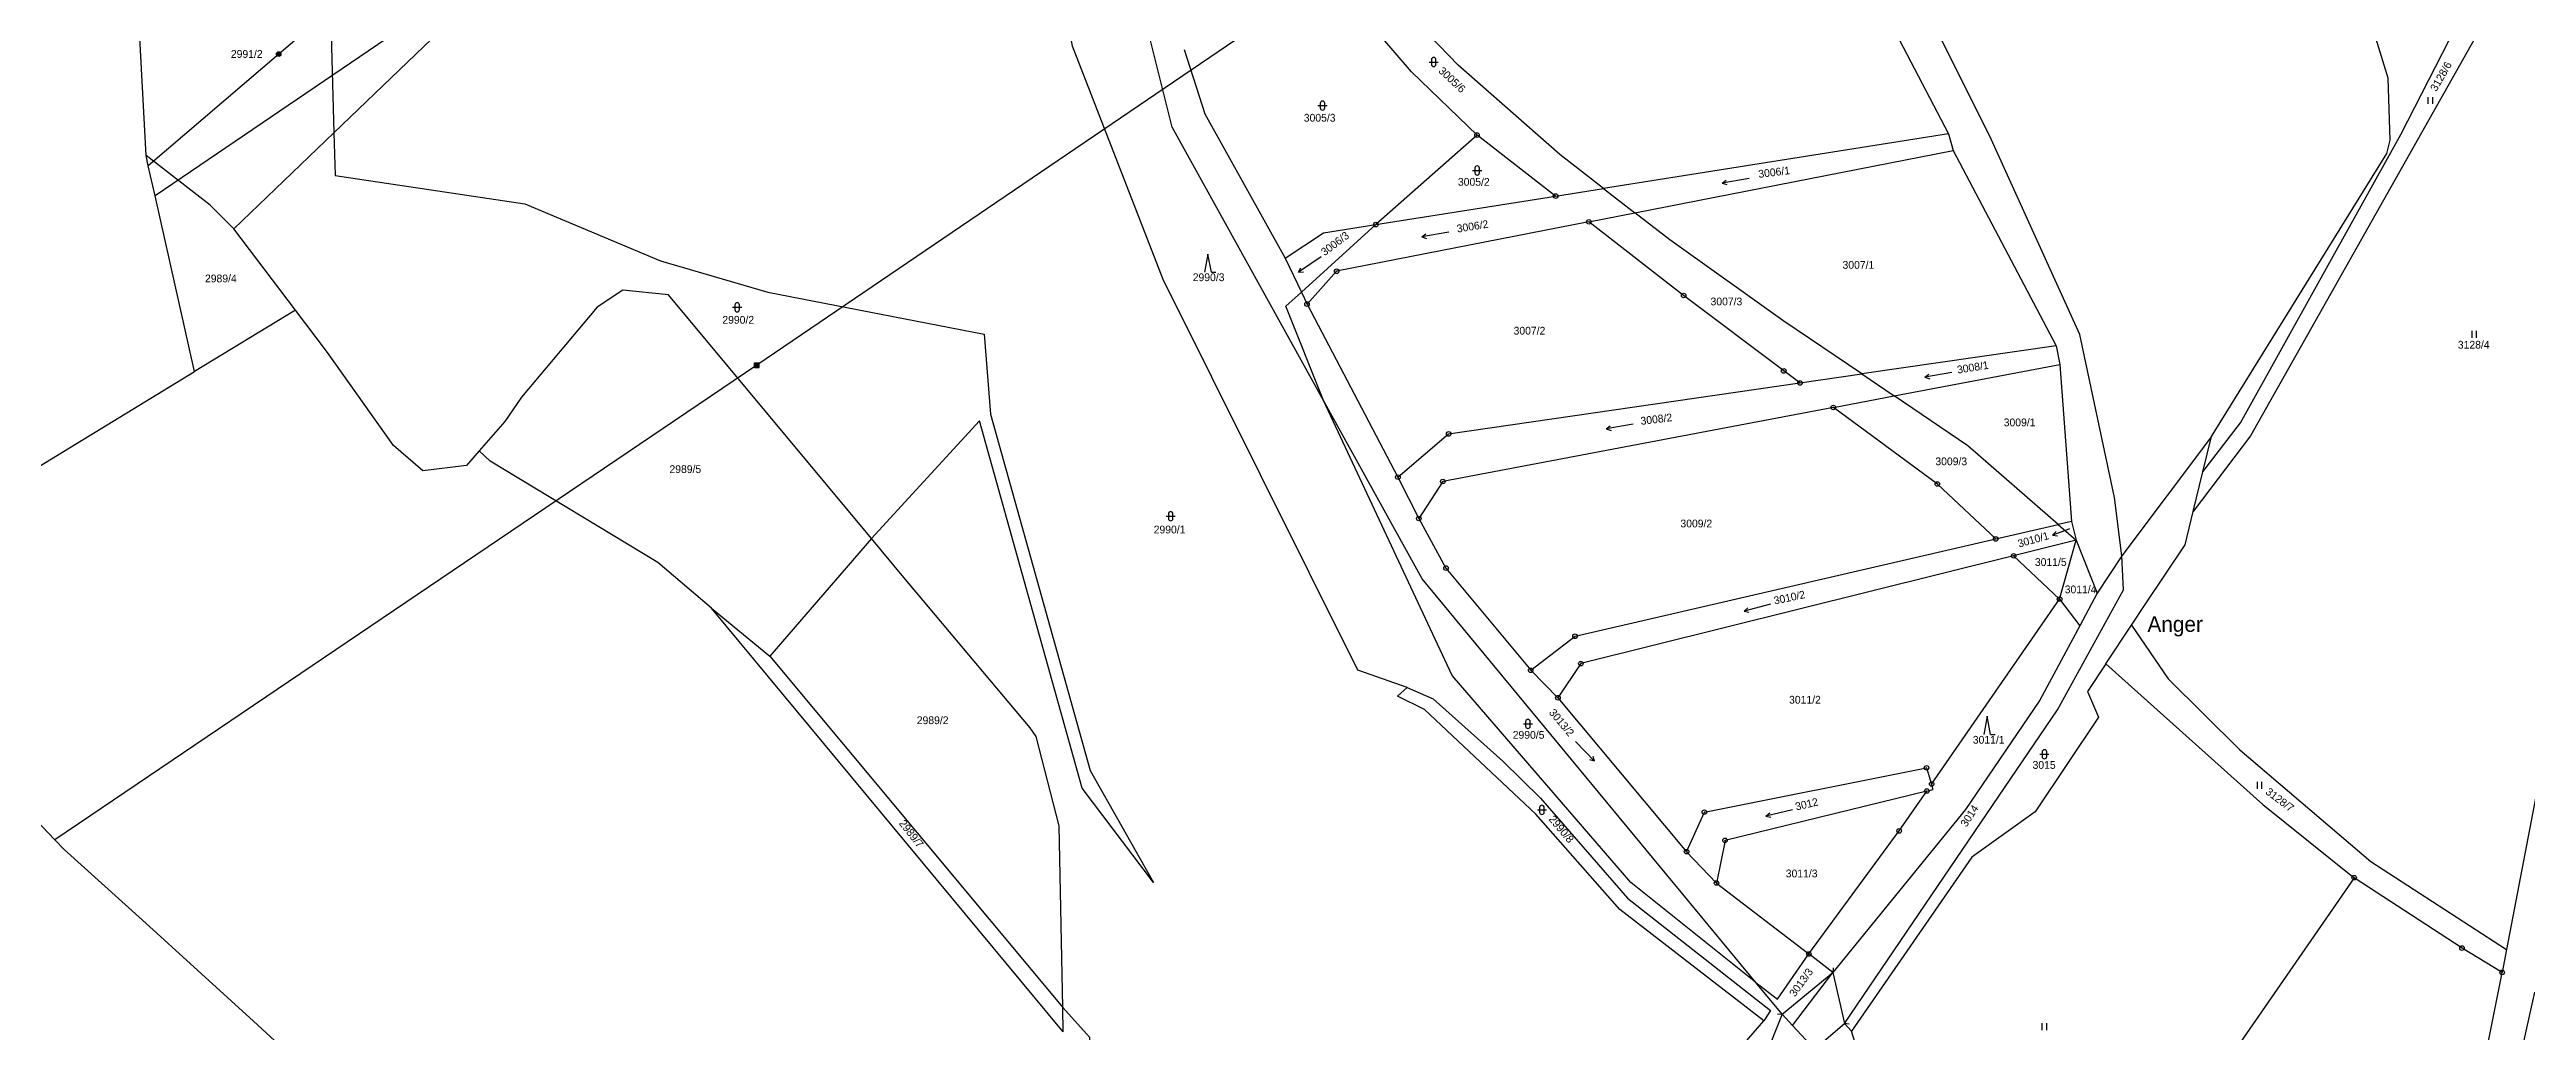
# Model space of a CAD drawing. Extents: x -784124 to -780570, y -980818 to -976926.
# Drawn here: x -783306 to -782763, y -977506 to -977291 of the extents above; entities that cross this region are included whole.
import ezdxf
from ezdxf.enums import TextEntityAlignment as Align

# ---------------------------------------------------------------- set-up
doc = ezdxf.new("R2010")
doc.units = 0
doc.header["$LTSCALE"] = 3.138375
doc.header["$MEASUREMENT"] = 0
doc.linetypes.add('0_205_2', pattern=[0])
doc.linetypes.add('2_6_59_2', pattern=[0])
for name, color, linetype in [('1006', 1, 'CONTINUOUS'), ('1029', 1, 'CONTINUOUS'), ('105', 1, 'CONTINUOUS'), ('18', 1, 'CONTINUOUS'), ('20500', 1, 'CONTINUOUS'), ('20502', 1, 'CONTINUOUS'), ('21800', 1, 'CONTINUOUS'), ('21900', 1, 'CONTINUOUS'), ('21999', 1, 'CONTINUOUS'), ('306', 1, 'CONTINUOUS'), ('308', 1, 'CONTINUOUS'), ('316', 1, 'CONTINUOUS'), ('420', 1, 'CONTINUOUS'), ('601', 1, 'CONTINUOUS'), ('602', 1, 'CONTINUOUS'), ('60502', 1, 'CONTINUOUS'), ('802', 1, 'CONTINUOUS')]:
    doc.layers.add(name, color=color, linetype=linetype)

# ---------------------------------------------------------------- blocks, each defined once
blk = doc.blocks.new('1029$1')
at = {"layer": '1029', "color": 6, "linetype": 'Continuous'}
for p, q in [((0, 3), (-0.5, 2)), ((0, 0), (0, 3)), ((0, 3), (0.5, 2))]:
    blk.add_line(p, q, dxfattribs=at)
blk = doc.blocks.new('3_16$5')
at = {"layer": '316', "color": 255, "linetype": 'Continuous'}
for p, q in [((-1, 1), (1, 1)), ((-0.5, 1.5), (-0.5, 0.5)), ((0.5, 0.5), (0.5, 1.5))]:
    blk.add_line(p, q, dxfattribs=at)
for centre, start, end in [((0, 1.5), 0, 180), ((0, 0.5), 180, 359.9879)]:
    blk.add_arc(centre, 0.5, start, end, dxfattribs=at)
blk = doc.blocks.new('8_02$7')
at = {"layer": '802', "color": 255, "linetype": 'Continuous'}
for p, q in [((3.02, -0.01), (2.04, 0.49)), ((-2.98, -0.01), (3.02, -0.01)), ((3.02, -0.01), (2.04, -0.51))]:
    blk.add_line(p, q, dxfattribs=at)
blk = doc.blocks.new('3_08$6')
at = {"layer": '308', "color": 255, "linetype": 'Continuous'}
for p, q in [((0, 4), (-0.75, 0)), ((0.75, 0), (0, 4)), ((0.75, 0), (1.75, 0))]:
    blk.add_line(p, q, dxfattribs=at)
blk = doc.blocks.new('3_06$4')
at = {"layer": '306', "color": 255, "linetype": 'Continuous'}
for p, q in [((-0.51, 0), (-0.51, 1.5)), ((0.49, 0), (0.49, 1.5))]:
    blk.add_line(p, q, dxfattribs=at)
blk = doc.blocks.new('1_05$19')
at = {"layer": '105', "color": 3, "linetype": 'Continuous'}
for radius in [0.5, 0.0303]:
    blk.add_circle((0, 0), radius, dxfattribs=at)
blk = doc.blocks.new('4_20$20')
at = {"layer": '420', "color": 255, "linetype": 'Continuous'}
blk.add_line((-0.71, -0.71), (0, 0), dxfattribs=at)
blk = doc.blocks.new('6_01$21')
at = {"layer": '601', "color": 255, "linetype": 'Continuous'}
for radius in [0.5, 0.4, 0.3, 0.2, 0.1]:
    blk.add_circle((0, 0), radius, dxfattribs=at)
blk = doc.blocks.new('6_02$22')
at = {"layer": '602', "color": 255, "linetype": 'Continuous'}
for p, q in [((-0.5, 0.5), (0.5, 0.5)), ((-0.5, -0.5), (-0.5, 0.5)), ((-0.5, 0.3), (0.5, 0.3)), ((-0.5, 0.1), (0.5, 0.1)), ((-0.3, -0.5), (-0.3, 0.5)), ((-0.1, -0.5), (-0.1, 0.5)), ((0.1, -0.5), (0.1, 0.5)), ((0.3, -0.5), (0.3, 0.5)), ((0.5, -0.5), (0.5, 0.5)), ((-0.5, -0.1), (0.5, -0.1)), ((-0.5, -0.3), (0.5, -0.3)), ((-0.5, -0.5), (0.5, -0.5))]:
    blk.add_line(p, q, dxfattribs=at)

msp = doc.modelspace()

# ---------------------------------------------------------------- linework, layer by layer
at = {"layer": '1029', "color": 255, "linetype": 'Continuous'}
msp.add_line((-782863.32, -977396.21), (-782864.23, -977396.54), dxfattribs=at)
at = {"layer": '20500', "color": 3, "linetype": 'Continuous'}
for points in [[(-783282.65, -977323.29), (-783284.13, -977316.71), (-783284.62, -977314.51)], [(-783285.48, -977481.73), (-783302.55, -977466.39), (-783304.58, -977464.26)]]:
    msp.add_lwpolyline(points, dxfattribs=at)
at = {"layer": '20502', "color": 3, "linetype": '0_205_2'}
for p, q in [((-783284.62, -977314.51), (-783286.21, -977284.66)), ((-783274, -977361.79), (-783282.65, -977323.29))]:
    msp.add_line(p, q, dxfattribs=at)
for points in [[(-783304.58, -977464.26), (-783331.25, -977436.29), (-783351.88, -977409.28), (-783274, -977361.79)], [(-783269.25, -977600.98), (-783231.59, -977612.17), (-783215.04, -977546.31), (-783261.08, -977503.95), (-783285.48, -977481.73)]]:
    msp.add_lwpolyline(points, dxfattribs=at)
at = {"layer": '21800', "color": 255, "linetype": 'Continuous'}
for p, q in [((-782926.29, -977502.4), (-782915.18, -977493.26)), ((-782919.18, -977510.06), (-782912.61, -977504.48))]:
    msp.add_line(p, q, dxfattribs=at)
at = {"layer": '21900', "color": 3, "linetype": 'Continuous'}
for p, q in [((-783243.49, -977309.53), (-783265.41, -977330.56)), ((-782993.11, -977310.01), (-783015.28, -977329.6)), ((-782975.9, -977323.36), (-782993.11, -977310.01)), ((-782889.82, -977309.71), (-782965.41, -977321.7)), ((-782889.82, -977309.71), (-782888.84, -977313.4)), ((-782958.52, -977327.04), (-782888.84, -977313.4)), ((-782888.84, -977313.4), (-782866.23, -977356.12)), ((-782975.9, -977323.36), (-782965.41, -977321.7)), ((-783015.28, -977329.6), (-782975.9, -977323.36)), ((-782968.61, -977329.01), (-782958.52, -977327.04)), ((-783251.9, -977348.32), (-783265.41, -977330.56)), ((-783035.15, -977336.94), (-783031.58, -977344.42)), ((-783031.58, -977344.42), (-783030.34, -977347)), ((-783030.34, -977347), (-783010.43, -977384.89)), ((-782866.23, -977356.12), (-782908.85, -977362.3)), ((-782866.23, -977356.12), (-782865.45, -977360.24)), ((-782922.37, -977364.26), (-782908.85, -977362.3)), ((-782901.75, -977367.11), (-782865.45, -977360.24)), ((-782865.45, -977360.24), (-782862.92, -977394.56)), ((-782915.06, -977369.63), (-782901.75, -977367.11)), ((-782832.25, -977375.99), (-782851.89, -977402.12)), ((-782834.13, -977383.72), (-782832.25, -977375.99)), ((-783010.43, -977384.89), (-783005.86, -977393.93)), ((-782836.23, -977392.38), (-782834.13, -977383.72)), ((-782879.51, -977398.4), (-782865.86, -977395.24)), ((-782862.92, -977394.56), (-782865.86, -977395.24)), ((-782862.92, -977394.56), (-782861.9, -977398.69)), ((-782861.9, -977398.69), (-782875.58, -977402.1)), ((-782865.51, -977411.57), (-782875.58, -977402.1)), ((-782861.9, -977398.69), (-782857.3, -977410.29)), ((-782851.89, -977402.12), (-782857.3, -977410.29)), ((-782893.54, -977452.04), (-782865.51, -977411.57)), ((-782857.3, -977410.29), (-782861.11, -977417.39)), ((-782855.41, -977425.71), (-782849.79, -977417.24)), ((-782981.35, -977427.15), (-782975.39, -977433.15)), ((-782975.39, -977433.15), (-782947.21, -977466.84)), ((-782947.21, -977466.84), (-782940.67, -977473.7)), ((-782940.67, -977473.7), (-782920.43, -977489.23)), ((-782915.18, -977493.26), (-782920.43, -977489.23)), ((-782767.63, -977488.26), (-782768.59, -977493.27)), ((-782926.29, -977502.4), (-782932.05, -977495.44)), ((-782915.18, -977493.26), (-782912.61, -977504.48)), ((-783083.75, -977506.24), (-783083.85, -977500.98)), ((-782761.52, -977497.56), (-782769.12, -977531.79)), ((-782926.29, -977502.4), (-782931.18, -977514.64)), ((-782924.02, -977504.85), (-782926.29, -977502.4)), ((-782919.18, -977510.06), (-782924.02, -977504.85)), ((-782912.61, -977504.48), (-782911.07, -977506.12))]:
    msp.add_line(p, q, dxfattribs=at)
for points in [[(-782966.93, -977165.14), (-782950.31, -977194.2), (-782889.82, -977309.71)], [(-783097.89, -977201.74), (-783146.68, -977216.65), (-783243.49, -977309.53)], [(-783026.75, -977368.08), (-783059.9, -977308.26), (-783076.28, -977242.56), (-783081.72, -977224.74), (-783089.38, -977212.18), (-783097.89, -977201.74)], [(-782832.25, -977375.99), (-782793.83, -977314.04), (-782793.1, -977311.12), (-782793.52, -977297.54), (-782804.77, -977260.91), (-782802.2, -977245.83), (-782779.36, -977234.65), (-782756.58, -977219.38), (-782751.1, -977225.53)], [(-782851.89, -977402.12), (-782853.49, -977389.36), (-782860.05, -977358.49), (-782861.05, -977353.64), (-782880.49, -977310.94), (-782891.89, -977288.09)], [(-783057.24, -977291.28), (-783052.75, -977305.35), (-783035.15, -977336.94)], [(-783265.41, -977330.56), (-783270.55, -977325.34), (-783284.62, -977314.51)], [(-783035.15, -977336.94), (-783026.74, -977331.42), (-783015.28, -977329.6)], [(-782968.61, -977329.01), (-783023.85, -977339.82), (-783030.34, -977347)], [(-782922.37, -977364.26), (-782925.93, -977361.63), (-782947.85, -977345.11), (-782968.61, -977329.01)], [(-783211.65, -977379.15), (-783214.43, -977382.33), (-783223.96, -977383.51), (-783230.39, -977377.92), (-783244.86, -977357.57), (-783251.9, -977348.32)], [(-783125.74, -977398.3), (-783170.18, -977344.98), (-783180.16, -977343.94), (-783185.84, -977347.66), (-783202.38, -977367.39), (-783206.01, -977372.71), (-783211.65, -977379.15)], [(-783010.43, -977384.89), (-782999.32, -977375.41), (-782922.37, -977364.26)], [(-782932.05, -977495.44), (-783005.13, -977407.11), (-783026.75, -977368.08)], [(-782915.06, -977369.63), (-783000.59, -977385.82), (-783005.86, -977393.93)], [(-782879.51, -977398.4), (-782892.29, -977386.38), (-782915.06, -977369.63)], [(-782740.35, -977372.49), (-782752.41, -977409.11), (-782767.63, -977488.26)], [(-782849.79, -977417.24), (-782846.8, -977412.74), (-782838, -977399.68), (-782836.23, -977392.38)], [(-783005.86, -977393.93), (-782999.91, -977404.78), (-782981.35, -977427.15)], [(-783083.85, -977500.98), (-783084.62, -977461.16), (-783089.67, -977441.61), (-783090.96, -977439.74), (-783119, -977406.39), (-783125.74, -977398.3)], [(-782981.35, -977427.15), (-782971.63, -977419.7), (-782879.51, -977398.4)], [(-782875.58, -977402.1), (-782970.37, -977425.69), (-782975.39, -977433.15)], [(-782912.61, -977504.48), (-782882.67, -977460.36), (-782865.94, -977435.79), (-782851.49, -977409.54), (-782851.89, -977402.12)], [(-782861.11, -977417.39), (-782869.85, -977433.69), (-782886.13, -977457.6), (-782915.18, -977493.26)], [(-782855.41, -977425.71), (-782859.43, -977431.76), (-782856.97, -977437.42), (-782870.86, -977458.09), (-782884.76, -977468.03), (-782911.07, -977506.12)], [(-782947.21, -977466.84), (-782943.32, -977458.19), (-782894.65, -977448.5), (-782893.54, -977452.04)], [(-782894.6, -977453.57), (-782893.17, -977453.22), (-782893.54, -977452.04)], [(-782894.6, -977453.57), (-782938.79, -977464.36), (-782940.67, -977473.7)], [(-782920.43, -977489.23), (-782900.65, -977462.3), (-782894.6, -977453.57)], [(-782800.99, -977472.54), (-782836.02, -977523.17), (-782870.19, -977573.78)], [(-782768.59, -977493.27), (-782777.37, -977487.94), (-782800.99, -977472.54)], [(-782779, -977545.56), (-782768.88, -977494.79), (-782768.59, -977493.27)], [(-782891.38, -977587.52), (-782894.59, -977570.77), (-782908.62, -977514.03), (-782911.07, -977506.12)]]:
    msp.add_lwpolyline(points, dxfattribs=at)
at = {"layer": '21999', "color": 3, "linetype": 'Continuous'}
for p, q in [((-782965.41, -977321.7), (-782958.52, -977327.04)), ((-783015.28, -977329.6), (-783031.58, -977344.42)), ((-783251.9, -977348.32), (-783274, -977361.79)), ((-782908.85, -977362.3), (-782901.75, -977367.11)), ((-782865.86, -977395.24), (-782861.9, -977398.69)), ((-783125.74, -977398.3), (-783147.98, -977424.07)), ((-782865.51, -977411.57), (-782861.9, -977398.69)), ((-783083.75, -977506.24), (-783160.78, -977413.54)), ((-783160.78, -977413.54), (-783147.98, -977424.07)), ((-782865.51, -977411.57), (-782861.11, -977417.39)), ((-783147.98, -977424.07), (-783083.85, -977500.98)), ((-782924.02, -977504.85), (-782915.18, -977493.26))]:
    msp.add_line(p, q, dxfattribs=at)
for points in [[(-783008.4, -977430.9), (-783019.18, -977427.09), (-783061.85, -977341.62), (-783081.74, -977290.52), (-783097.89, -977201.74)], [(-783204.64, -977208.48), (-783225.15, -977232.19), (-783233.85, -977246.34), (-783244.42, -977274.5), (-783243.49, -977309.53)], [(-782834.13, -977383.72), (-782825.92, -977372.99), (-782790.74, -977309.88), (-782761.79, -977253.29), (-782755.51, -977233.72), (-782751.1, -977225.53)], [(-782744.14, -977232.54), (-782773.8, -977287.42), (-782823.72, -977375.84), (-782836.23, -977392.38)], [(-782993.11, -977310.01), (-783007.47, -977296.2), (-783024.01, -977276.87)], [(-782965.41, -977321.7), (-782974.96, -977314.29), (-782997.22, -977294.7), (-783016.24, -977275.05)], [(-783243.49, -977309.53), (-783243.21, -977318.88), (-783201.64, -977325.09), (-783171.97, -977337.5), (-783148.44, -977344.41), (-783101.06, -977353.58), (-783099.7, -977371.08), (-783077.85, -977449.1), (-783063.97, -977473.6), (-783079.58, -977452.94), (-783102.06, -977372.57), (-783125.74, -977398.3)], [(-782908.85, -977362.3), (-782926.14, -977350.59), (-782950.88, -977332.96), (-782958.52, -977327.04)], [(-783026.75, -977368.08), (-783035, -977347.46), (-783031.58, -977344.42)], [(-782932.05, -977495.44), (-782959.41, -977473.6), (-782998.52, -977428.31), (-783026.75, -977368.08)], [(-782865.86, -977395.24), (-782885.63, -977378.03), (-782901.75, -977367.11)], [(-783160.78, -977413.54), (-783172.49, -977403.54), (-783209.27, -977381.35), (-783211.65, -977379.15)], [(-782849.79, -977417.24), (-782841.7, -977429.01), (-782826.04, -977444.57), (-782797.33, -977468.97), (-782767.63, -977488.26)], [(-782855.41, -977425.71), (-782821.01, -977456.53), (-782800.99, -977472.54)], [(-782930.32, -977503.88), (-782961.82, -977479.52), (-782980.23, -977458.6), (-783004.59, -977435.73), (-783010.53, -977432.8), (-783008.4, -977430.9)], [(-783008.4, -977430.9), (-783002.73, -977433.36), (-782987.49, -977447.02), (-782979.22, -977455.1), (-782960.13, -977477.03), (-782928.8, -977501.61), (-782930.32, -977503.88)], [(-782932.05, -977495.44), (-782927.31, -977499.1), (-782920.43, -977489.23)], [(-783083.85, -977500.98), (-783077.97, -977507.45), (-783078.44, -977529.83), (-783079.37, -977532.51)], [(-782956.39, -977544.08), (-782939.17, -977514.18), (-782930.32, -977503.88)]]:
    msp.add_lwpolyline(points, dxfattribs=at)
at = {"layer": '60502', "color": 255, "linetype": '2_6_59_2'}
for p, q in [((-782938.86, -977216.39), (-783150.82, -977360.37)), ((-783218.55, -977260.74), (-783255.56, -977292.29)), ((-783230.05, -977287.6), (-783282.65, -977323.29)), ((-783255.56, -977292.29), (-783284.13, -977316.71)), ((-783150.82, -977360.37), (-783304.58, -977464.26))]:
    msp.add_line(p, q, dxfattribs=at)

# ---------------------------------------------------------------- block references
at = {"layer": '1029', "color": 0, "linetype": 'ByBlock', "rotation": 110}
msp.add_blockref('1029$1', (-782864.23, -977396.54), dxfattribs=at)
at = {"layer": '105', "color": 0, "linetype": 'ByBlock'}
for p in [(-782993.11, -977310.01), (-782975.9, -977323.36), (-783015.28, -977329.6), (-782968.61, -977329.01), (-783023.85, -977339.82), (-783030.34, -977347), (-782947.85, -977345.11), (-782925.93, -977361.63), (-782922.37, -977364.26), (-782915.06, -977369.63), (-782999.32, -977375.41), (-783010.43, -977384.89), (-783000.59, -977385.82), (-782892.29, -977386.38), (-783005.86, -977393.93), (-782879.51, -977398.4), (-782875.58, -977402.1), (-782999.91, -977404.78), (-782865.51, -977411.57), (-782971.63, -977419.7), (-782981.35, -977427.15), (-782970.37, -977425.69), (-782975.39, -977433.15), (-782894.65, -977448.5), (-782893.54, -977452.04), (-782894.6, -977453.57), (-782943.32, -977458.19), (-782900.65, -977462.3), (-782947.21, -977466.84), (-782938.79, -977464.36), (-782940.67, -977473.7), (-782800.99, -977472.54), (-782920.43, -977489.23), (-782777.37, -977487.94), (-782768.59, -977493.27)]:
    msp.add_blockref('1_05$19', p, dxfattribs=at)
at = {"layer": '306', "color": 0, "linetype": 'ByBlock'}
for p in [(-782784.28, -977303.18), (-782774.67, -977354.39), (-782821.68, -977453.08), (-782868.79, -977505.88)]:
    msp.add_blockref('3_06$4', p, dxfattribs=at)
at = {"layer": '308', "color": 0, "linetype": 'ByBlock'}
for p in [(-783052.04, -977340.05), (-782881.38, -977441.21)]:
    msp.add_blockref('3_08$6', p, dxfattribs=at)
at = {"layer": '316', "color": 0, "linetype": 'ByBlock'}
for p in [(-783002.61, -977295.02), (-783026.95, -977304.56), (-782993.08, -977318.75), (-783155.15, -977348.7), (-783060.2, -977394.42), (-782981.96, -977439.88), (-782868.84, -977446.52), (-782978.89, -977458.69)]:
    msp.add_blockref('3_16$5', p, dxfattribs=at)
at = {"layer": '420', "color": 0, "linetype": 'ByBlock'}
for p, rotation in [((-782915.18, -977493.26), 222), ((-782926.29, -977502.4), 311), ((-782912.61, -977504.48), 129)]:
    msp.add_blockref('4_20$20', p, dxfattribs=dict(at, rotation=rotation))
at = {"layer": '601', "color": 0, "linetype": 'ByBlock'}
msp.add_blockref('6_01$21', (-783255.56, -977292.29), dxfattribs=at)
at = {"layer": '602', "color": 0, "linetype": 'ByBlock'}
msp.add_blockref('6_02$22', (-783150.82, -977360.37), dxfattribs=at)
at = {"layer": '802', "color": 0, "linetype": 'ByBlock'}
for p, rotation in [((-782936.45, -977320.02), 190), ((-783002.22, -977331.78), 190), ((-783029.73, -977338.36), 214), ((-782892.02, -977362.5), 190), ((-782961.83, -977373.82), 190), ((-782931.71, -977413.45), 195), ((-782969.46, -977444.89), 314), ((-782926.9, -977458.37), 193)]:
    msp.add_blockref('8_02$7', p, dxfattribs=dict(at, rotation=rotation))

# ---------------------------------------------------------------- texts
at = {"layer": '1006', "color": 255, "linetype": 'Continuous'}
msp.add_text('Anger', height=3.4, dxfattribs=at).set_placement((-782840.2, -977419.75), align=Align.BOTTOM_CENTER)
at = {"layer": '18', "color": 255, "linetype": 'Continuous'}
for s, p in [('2991/2', (-783266.04, -977293.62)), ('3005/3', (-783031.05, -977307.58)), ('3005/2', (-782997.29, -977321.61)), ('3007/1', (-782913.05, -977339.78)), ('2989/4', (-783271.71, -977342.75)), ('2990/3', (-783055.37, -977342.49)), ('3007/3', (-782941.96, -977347.79)), ('2990/2', (-783158.39, -977351.8)), ('3007/2', (-782985.1, -977354.18)), ('3128/4', (-782778.29, -977357.26)), ('3009/1', (-782877.75, -977374.25)), ('3009/3', (-782892.72, -977382.78)), ('2989/5', (-783169.98, -977384.48)), ('2990/1', (-783063.92, -977397.7)), ('3009/2', (-782948.56, -977396.38)), ('3011/5', (-782870.92, -977404.82)), ('3011/4', (-782864.39, -977410.8)), ('3011/2', (-782924.76, -977434.95)), ('2989/2', (-783115.81, -977439.44)), ('2990/5', (-782985.29, -977442.64)), ('3011/1', (-782884.52, -977443.71)), ('3015', (-782871.43, -977449.22)), ('3011/3', (-782925.49, -977472.97))]:
    msp.add_text(s, height=1.7, dxfattribs=at).set_placement(p, align=Align.BOTTOM_LEFT)
for s, rotation, p in [('3128/6', 60, (-782782.55, -977300.85)), ('3005/6', 317, (-783002.03, -977296.53)), ('3006/1', 7, (-782931.32, -977319.9)), ('3006/3', 37, (-783026.18, -977336.94)), ('3006/2', 9, (-782997.32, -977331.86)), ('3008/1', 9, (-782887.75, -977362.73)), ('3008/2', 7, (-782957.12, -977373.95)), ('3010/2', 12, (-782927.81, -977413.26)), ('3013/2', 310, (-782977.85, -977436.79)), ('3012', 13, (-782923.07, -977458.33)), ('3014', 57, (-782885.49, -977461.86)), ('3128/7', 323, (-782820.86, -977454.47)), ('2989/7', 308, (-783120.21, -977461)), ('2990/8', 310, (-782977.9, -977460.12)), ('3013/3', 54, (-782923.07, -977499.06))]:
    msp.add_text(s, height=1.7, rotation=rotation, dxfattribs=at).set_placement(p, align=Align.BOTTOM_LEFT)
msp.add_text('3010/1', height=1.7, rotation=16, dxfattribs=at).set_placement((-782868.18, -977396.76), align=Align.TOP_RIGHT)

doc.saveas('drawing.dxf')
